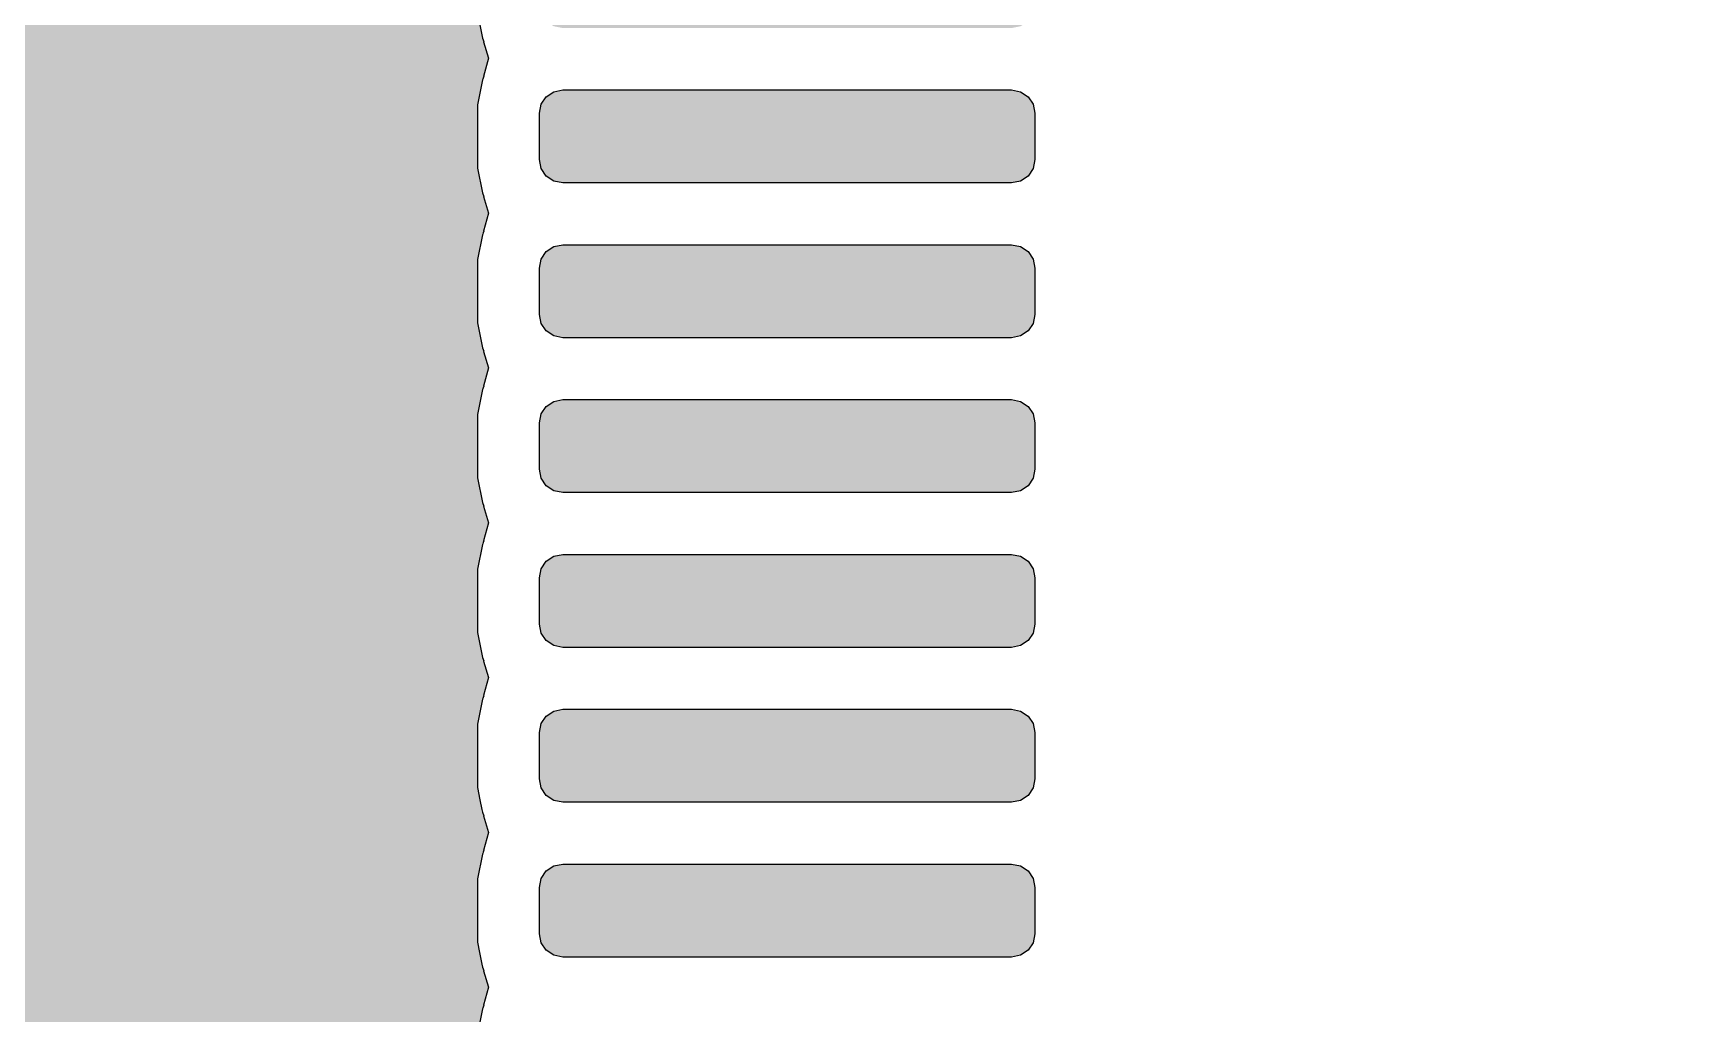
# Model space of a CAD drawing. Header units: millimetres. Extents: x -3894 to -3474, y -291 to 6.
# Drawn here: x -3803.8 to -3798.46, y -87.56 to -84.39 of the extents above; entities that cross this region are included whole.
import ezdxf

# ---------------------------------------------------------------- set-up
doc = ezdxf.new("R2010")
doc.units = ezdxf.units.MM
doc.layers.add('BLACK', color=7, linetype='Continuous')

msp = doc.modelspace()

# ---------------------------------------------------------------- hatches: boundary and pattern name
h = msp.add_hatch(color=256)
h.dxf.hatch_style = 1
h.paths.add_polyline_path([(-3802.3543, -87.3993), (-3802.3523, -87.4041), (-3802.3617, -87.3569), (-3802.3683, -87.3238), (-3802.3683, -87.1195), (-3802.3523, -87.0391), (-3802.3499, -87.0332), (-3802.3324, -86.9694), (-3802.3543, -86.8993), (-3802.3523, -86.9041), (-3802.3603, -86.8639), (-3802.3683, -86.8238), (-3802.3683, -86.6195), (-3802.3523, -86.5391), (-3802.3499, -86.5332), (-3802.3324, -86.4694), (-3802.3543, -86.3993), (-3802.3523, -86.4041), (-3802.3683, -86.3238), (-3802.3683, -86.1195), (-3802.3523, -86.0391), (-3802.3499, -86.0332), (-3802.3324, -85.9694), (-3802.3543, -85.8993), (-3802.3523, -85.9041), (-3802.3683, -85.8238), (-3802.3683, -85.6195), (-3802.3523, -85.5391), (-3802.3499, -85.5332), (-3802.3324, -85.4694), (-3802.3543, -85.3993), (-3802.3523, -85.4041), (-3802.3683, -85.3238), (-3802.3683, -85.1195), (-3802.3523, -85.0391), (-3802.3499, -85.0332), (-3802.3324, -84.9694), (-3802.3543, -84.8993), (-3802.3523, -84.9041), (-3802.3683, -84.8238), (-3802.3683, -84.6195), (-3802.3523, -84.5391), (-3802.3499, -84.5332), (-3802.3324, -84.4694), (-3802.3543, -84.3993), (-3802.3523, -84.4041), (-3802.3683, -84.3238), (-3802.3683, -84.1195), (-3802.3523, -84.0391), (-3802.3499, -84.0332), (-3802.3324, -83.9694), (-3802.3543, -83.8993), (-3802.3523, -83.9041), (-3802.3683, -83.8238), (-3802.3683, -83.6195), (-3802.3523, -83.5391), (-3802.3499, -83.5332), (-3802.3324, -83.4694), (-3802.3543, -83.3993), (-3802.3523, -83.4041), (-3802.3636, -83.3473), (-3802.3683, -83.3238), (-3802.3683, -83.1195), (-3802.3523, -83.0391), (-3802.3499, -83.0332), (-3802.3324, -82.9694), (-3802.3543, -82.8993), (-3802.3523, -82.9041), (-3802.3683, -82.8238), (-3802.3683, -82.6195), (-3802.3523, -82.5391), (-3802.3499, -82.5332), (-3802.3324, -82.4694), (-3802.3543, -82.3993), (-3802.3523, -82.4041), (-3802.3683, -82.3238), (-3802.3683, -82.1195), (-3802.3523, -82.0391), (-3802.3499, -82.0332), (-3802.3324, -81.9694), (-3802.3543, -81.8993), (-3802.3523, -81.9041), (-3802.3683, -81.8238), (-3802.3683, -81.6195), (-3802.3523, -81.5391), (-3802.3494, -81.5322), (-3802.3321, -81.469), (-3802.3542, -81.3982), (-3802.3519, -81.4039), (-3802.3583, -81.3716), (-3802.1311, -81.3716), (-3802.1209, -81.3711), (-3802.0953, -81.3711), (-3800.6428, -81.3716), (-3800.6141, -81.3659), (-3800.5898, -81.3497), (-3800.5735, -81.3253), (-3800.5678, -81.2966), (-3800.5678, -81.1466), (-3800.5735, -81.1179), (-3800.5898, -81.0936), (-3800.6141, -81.0773), (-3800.6428, -81.0716), (-3802.0928, -81.0716), (-3802.0953, -81.0721), (-3802.1199, -81.0721), (-3802.1204, -81.0721), (-3802.1209, -81.0721), (-3802.3583, -81.0716), (-3802.3519, -81.0393), (-3802.3497, -81.0342), (-3802.3497, -81.0342), (-3802.3321, -80.9699), (-3802.3537, -80.9009), (-3802.3523, -80.9041), (-3802.3683, -80.8238), (-3802.3683, -80.6195), (-3802.3523, -80.5391), (-3802.2914, -80.448), (-3802.2003, -80.3871), (-3802.1199, -80.3711), (-3801.9431, -80.3711), (-3801.8915, -80.3599), (-3801.8387, -80.3142), (-3801.8191, -80.2471), (-3801.8191, -79.5494), (-3801.8303, -79.4979), (-3801.876, -79.4451), (-3801.9431, -79.4254), (-3802.5683, -79.4254), (-3802.6198, -79.4366), (-3802.6726, -79.4823), (-3802.6923, -79.5494), (-3802.6923, -79.7988), (-3802.7083, -79.8791), (-3802.7692, -79.9703), (-3802.8603, -80.0311), (-3802.9407, -80.0471), (-3803.1449, -80.0471), (-3803.1719, -80.0418), (-3803.2253, -80.0311), (-3803.231, -80.0288), (-3803.2312, -80.0287), (-3803.295, -80.0112), (-3803.3652, -80.0332), (-3803.3603, -80.0311), (-3803.4407, -80.0471), (-3803.6449, -80.0471), (-3803.6719, -80.0418), (-3803.7253, -80.0311), (-3803.731, -80.0288), (-3803.7312, -80.0287), (-3803.795, -80.0112), (-3803.8652, -80.0332), (-3803.8603, -80.0311), (-3803.9407, -80.0471), (-3804.1449, -80.0471), (-3804.1719, -80.0418), (-3804.2253, -80.0311), (-3804.231, -80.0288), (-3804.2312, -80.0287), (-3804.295, -80.0112), (-3804.3652, -80.0332), (-3804.3603, -80.0311), (-3804.4407, -80.0471), (-3804.6449, -80.0471), (-3804.6719, -80.0418), (-3804.7253, -80.0311), (-3804.731, -80.0288), (-3804.7312, -80.0287), (-3804.795, -80.0112), (-3804.8652, -80.0332), (-3804.8603, -80.0311), (-3804.9407, -80.0471), (-3805.1449, -80.0471), (-3805.1719, -80.0418), (-3805.2253, -80.0311), (-3807.3603, -93.4121), (-3807.3542, -93.4146), (-3807.2906, -93.4321), (-3807.2205, -93.4101), (-3807.2253, -93.4121), (-3807.1954, -93.4062), (-3807.1449, -93.3961), (-3806.9407, -93.3961), (-3806.8603, -93.4121), (-3806.8542, -93.4146), (-3806.7906, -93.4321), (-3806.7205, -93.4101), (-3806.7253, -93.4121), (-3806.6954, -93.4062), (-3806.6449, -93.3961), (-3806.4407, -93.3961), (-3806.3603, -93.4121), (-3806.3542, -93.4146), (-3806.2906, -93.4321), (-3806.2205, -93.4101), (-3806.2253, -93.4121), (-3806.1954, -93.4062), (-3806.1449, -93.3961), (-3805.9407, -93.3961), (-3805.8603, -93.4121), (-3805.8542, -93.4146), (-3805.7906, -93.4321), (-3805.7205, -93.4101), (-3805.7253, -93.4121), (-3805.6954, -93.4062), (-3805.6449, -93.3961), (-3805.4407, -93.3961), (-3805.3603, -93.4121), (-3805.3542, -93.4146), (-3805.2906, -93.4321), (-3805.2205, -93.4101), (-3805.2253, -93.4121), (-3805.1954, -93.4062), (-3805.1449, -93.3961), (-3804.9407, -93.3961), (-3804.8603, -93.4121), (-3804.8542, -93.4146), (-3804.7906, -93.4321), (-3804.7205, -93.4101), (-3804.7253, -93.4121), (-3804.6954, -93.4062), (-3804.6449, -93.3961), (-3804.4407, -93.3961), (-3804.3603, -93.4121), (-3804.3542, -93.4146), (-3804.2906, -93.4321), (-3804.2205, -93.4101), (-3804.2253, -93.4121), (-3804.1954, -93.4062), (-3804.1449, -93.3961), (-3803.9407, -93.3961), (-3803.8603, -93.4121), (-3803.8536, -93.415), (-3803.7902, -93.4324), (-3803.7194, -93.4102), (-3803.7251, -93.4126), (-3803.6928, -93.4062), (-3803.6928, -93.6333), (-3803.6923, -93.6435), (-3803.6923, -93.6691), (-3803.6928, -95.1216), (-3803.6871, -95.1503), (-3803.6708, -95.1747), (-3803.6465, -95.1909), (-3803.6178, -95.1966), (-3803.4678, -95.1966), (-3803.4391, -95.1909), (-3803.4148, -95.1747), (-3803.3985, -95.1503), (-3803.3928, -95.1216), (-3803.3928, -93.6716), (-3803.3933, -93.6691), (-3803.3933, -93.6435), (-3803.3928, -93.4062), (-3803.3605, -93.4126), (-3803.3553, -93.4147), (-3803.2911, -93.4324), (-3803.222, -93.4108), (-3803.2253, -93.4121), (-3803.1449, -93.3961), (-3802.9407, -93.3961), (-3802.8603, -93.4121), (-3802.83, -93.4324), (-3802.7692, -93.473), (-3802.7285, -93.5339), (-3802.7083, -93.5641), (-3802.6923, -93.6445), (-3802.6923, -93.6445), (-3802.6923, -93.7271), (-3802.6885, -93.7578), (-3802.6528, -93.8179), (-3802.5903, -93.8492), (-3802.5209, -93.8417), (-3802.4838, -93.8263), (-3802.3271, -93.8057), (-3802.1703, -93.8263), (-3802.0245, -93.8867), (-3801.9623, -93.9034), (-3801.9431, -93.9034), (-3801.8915, -93.8922), (-3801.8387, -93.8464), (-3801.8191, -93.7794), (-3801.8191, -93.1961), (-3801.8303, -93.1446), (-3801.876, -93.0918), (-3801.9431, -93.0721), (-3802.1199, -93.0721), (-3802.1733, -93.0615), (-3802.2003, -93.0561), (-3802.2549, -93.0196), (-3802.2914, -92.9953), (-3802.3523, -92.9041), (-3802.3683, -92.8238), (-3802.3683, -92.6195), (-3802.3523, -92.5391), (-3802.3499, -92.5332), (-3802.3324, -92.4694), (-3802.3543, -92.3993), (-3802.3523, -92.4041), (-3802.3683, -92.3238), (-3802.3683, -92.1195), (-3802.3523, -92.0391), (-3802.3499, -92.0332), (-3802.3324, -91.9694), (-3802.3543, -91.8993), (-3802.3523, -91.9041), (-3802.3617, -91.8569), (-3802.3683, -91.8238), (-3802.3683, -91.6195), (-3802.3523, -91.5391), (-3802.3499, -91.5332), (-3802.3324, -91.4694), (-3802.3543, -91.3993), (-3802.3523, -91.4041), (-3802.3617, -91.3569), (-3802.3683, -91.3238), (-3802.3683, -91.1195), (-3802.3523, -91.0391), (-3802.3499, -91.0332), (-3802.3324, -90.9694), (-3802.3543, -90.8993), (-3802.3523, -90.9041), (-3802.3617, -90.8569), (-3802.3683, -90.8238), (-3802.3683, -90.6195), (-3802.3523, -90.5391), (-3802.3499, -90.5332), (-3802.3324, -90.4694), (-3802.3543, -90.3993), (-3802.3523, -90.4041), (-3802.3603, -90.3639), (-3802.3683, -90.3238), (-3802.3683, -90.1195), (-3802.3523, -90.0391), (-3802.3499, -90.0332), (-3802.3324, -89.9694), (-3802.3543, -89.8993), (-3802.3523, -89.9041), (-3802.3683, -89.8238), (-3802.3683, -89.6195), (-3802.3523, -89.5391), (-3802.3499, -89.5332), (-3802.3324, -89.4694), (-3802.3543, -89.3993), (-3802.3523, -89.4041), (-3802.3683, -89.3238), (-3802.3683, -89.1195), (-3802.3523, -89.0391), (-3802.3499, -89.0332), (-3802.3324, -88.9694), (-3802.3543, -88.8993), (-3802.3523, -88.9041), (-3802.3683, -88.8238), (-3802.3683, -88.6195), (-3802.3523, -88.5391), (-3802.3499, -88.5332), (-3802.3324, -88.4694), (-3802.3543, -88.3993), (-3802.3523, -88.4041), (-3802.3683, -88.3238), (-3802.3683, -88.1195), (-3802.3523, -88.0391), (-3802.3499, -88.0332), (-3802.3324, -87.9694), (-3802.3543, -87.8993), (-3802.3523, -87.9041), (-3802.3617, -87.8569), (-3802.3683, -87.8238), (-3802.3683, -87.6195), (-3802.3523, -87.5391), (-3802.3499, -87.5332), (-3802.3324, -87.4694)])
h.paths.add_polyline_path([(-3813.6719, -80.0418), (-3813.7253, -80.0311), (-3813.731, -80.0288), (-3813.7312, -80.0287), (-3813.795, -80.0112), (-3813.8652, -80.0332), (-3813.8603, -80.0311), (-3813.9407, -80.0471), (-3814.1449, -80.0471), (-3814.1719, -80.0418), (-3814.2253, -80.0311), (-3814.231, -80.0288), (-3814.2312, -80.0287), (-3814.295, -80.0112), (-3814.3652, -80.0332), (-3814.3603, -80.0311), (-3814.4407, -80.0471), (-3814.6449, -80.0471), (-3814.6719, -80.0418), (-3814.7253, -80.0311), (-3814.731, -80.0288), (-3814.7312, -80.0287), (-3814.795, -80.0112), (-3814.8652, -80.0332), (-3814.8603, -80.0311), (-3814.9407, -80.0471), (-3815.1449, -80.0471), (-3815.1983, -80.0365), (-3815.2253, -80.0311), (-3815.2799, -79.9946), (-3815.3164, -79.9703), (-3815.3773, -79.8791), (-3815.3933, -79.7988), (-3815.3933, -79.5494), (-3815.4045, -79.4979), (-3815.4503, -79.4451), (-3815.5173, -79.4254), (-3816.0691, -79.4254), (-3816.078, -79.4257), (-3816.1434, -79.4501), (-3816.1853, -79.506), (-3816.1903, -79.5757), (-3816.154, -79.6423), (-3816.0655, -79.7575), (-3816.005, -79.9036), (-3816.005, -79.9036), (-3815.9861, -80.0471), (-3815.9844, -80.0604), (-3816.0057, -80.2223), (-3816.0092, -80.2886), (-3815.9747, -80.3493), (-3815.9128, -80.3817), (-3815.8853, -80.3871), (-3815.8488, -80.4115), (-3815.7942, -80.448), (-3815.7854, -80.4612), (-3815.7333, -80.5391), (-3815.7173, -80.6195), (-3815.7173, -80.8238), (-3815.7237, -80.856), (-3815.7333, -80.9041), (-3815.7362, -80.9109), (-3815.7363, -80.9113), (-3815.7535, -80.9743), (-3815.7314, -81.0451), (-3815.7338, -81.0393), (-3815.7273, -81.0716), (-3815.9545, -81.0716), (-3815.9647, -81.0721), (-3815.9657, -81.0721), (-3815.9903, -81.0721), (-3817.4428, -81.0716), (-3817.4715, -81.0773), (-3817.4958, -81.0936), (-3817.5121, -81.1179), (-3817.5178, -81.1466), (-3817.5178, -81.2966), (-3817.5121, -81.3253), (-3817.4958, -81.3497), (-3817.4715, -81.3659), (-3817.4428, -81.3716), (-3815.9928, -81.3716), (-3815.9903, -81.3711), (-3815.9647, -81.3711), (-3815.7273, -81.3716), (-3815.7338, -81.4039), (-3815.7359, -81.4092), (-3815.7535, -81.4734), (-3815.7319, -81.5424), (-3815.7333, -81.5391), (-3815.7173, -81.6195), (-3815.7173, -81.8238), (-3815.7237, -81.856), (-3815.7333, -81.9041), (-3815.7357, -81.91), (-3815.7357, -81.91), (-3815.7532, -81.9738), (-3815.7313, -82.044), (-3815.7333, -82.0391), (-3815.7173, -82.1195), (-3815.7173, -82.3238), (-3815.7237, -82.356), (-3815.7333, -82.4041), (-3815.7357, -82.41), (-3815.7357, -82.41), (-3815.7532, -82.4738), (-3815.7313, -82.544), (-3815.7333, -82.5391), (-3815.7173, -82.6195), (-3815.7173, -82.8238), (-3815.7237, -82.856), (-3815.7333, -82.9041), (-3815.7357, -82.91), (-3815.7357, -82.91), (-3815.7532, -82.9738), (-3815.7313, -83.044), (-3815.7333, -83.0391), (-3815.7173, -83.1195), (-3815.7173, -83.3238), (-3815.7237, -83.356), (-3815.7333, -83.4041), (-3815.7357, -83.41), (-3815.7357, -83.41), (-3815.7532, -83.4738), (-3815.7313, -83.544), (-3815.7333, -83.5391), (-3815.7173, -83.6195), (-3815.7173, -83.8238), (-3815.7237, -83.856), (-3815.7333, -83.9041), (-3815.7357, -83.91), (-3815.7357, -83.91), (-3815.7532, -83.9738), (-3815.7313, -84.044), (-3815.7333, -84.0391), (-3815.7173, -84.1195), (-3815.7173, -84.3238), (-3815.7237, -84.356), (-3815.7333, -84.4041), (-3815.7357, -84.41), (-3815.7357, -84.41), (-3815.7532, -84.4738), (-3815.7313, -84.544), (-3815.7333, -84.5391), (-3815.7173, -84.6195), (-3815.7173, -84.8238), (-3815.7237, -84.856), (-3815.7333, -84.9041), (-3815.7357, -84.91), (-3815.7357, -84.91), (-3815.7532, -84.9738), (-3815.7313, -85.044), (-3815.7333, -85.0391), (-3815.7173, -85.1195), (-3815.7173, -85.3238), (-3815.7173, -85.3238), (-3815.7333, -85.4041), (-3815.7357, -85.41), (-3815.7357, -85.41), (-3815.7532, -85.4738), (-3815.7313, -85.544), (-3815.7333, -85.5391), (-3815.7173, -85.6195), (-3815.7173, -85.8238), (-3815.7173, -85.8238), (-3815.7333, -85.9041), (-3815.7357, -85.91), (-3815.7357, -85.91), (-3815.7532, -85.9738), (-3815.7313, -86.044), (-3815.7333, -86.0391), (-3815.7173, -86.1195), (-3815.7173, -86.3238), (-3815.7173, -86.3238), (-3815.7333, -86.4041), (-3815.7357, -86.41), (-3815.7357, -86.41), (-3815.7532, -86.4738), (-3815.7313, -86.544), (-3815.7333, -86.5391), (-3815.7173, -86.6195), (-3815.7173, -86.8238), (-3815.7173, -86.8238), (-3815.7333, -86.9041), (-3815.7357, -86.91), (-3815.7357, -86.91), (-3815.7532, -86.9738), (-3815.7313, -87.044), (-3815.7333, -87.0391), (-3815.7173, -87.1195), (-3815.7173, -87.3238), (-3815.7173, -87.3238), (-3815.7333, -87.4041), (-3815.7357, -87.41), (-3815.7357, -87.41), (-3815.7532, -87.4738), (-3815.7313, -87.544), (-3815.7333, -87.5391), (-3815.7173, -87.6195), (-3815.7173, -87.8238), (-3815.7173, -87.8238), (-3815.7333, -87.9041), (-3815.7357, -87.91), (-3815.7357, -87.91), (-3815.7532, -87.9738), (-3815.7313, -88.044), (-3815.7333, -88.0391), (-3815.7173, -88.1195), (-3815.7173, -88.3238), (-3815.7173, -88.3238), (-3815.7333, -88.4041), (-3815.7357, -88.41), (-3815.7357, -88.41), (-3815.7532, -88.4738), (-3815.7313, -88.544), (-3815.7333, -88.5391), (-3815.7173, -88.6195), (-3815.7173, -88.8238), (-3815.7173, -88.8238), (-3815.7333, -88.9041), (-3815.7357, -88.91), (-3815.7357, -88.91), (-3815.7532, -88.9738), (-3815.7313, -89.044), (-3815.7333, -89.0391), (-3815.7173, -89.1195), (-3815.7173, -89.3238), (-3815.7173, -89.3238), (-3815.7333, -89.4041), (-3815.7357, -89.41), (-3815.7357, -89.41), (-3815.7532, -89.4738), (-3815.7313, -89.544), (-3815.7333, -89.5391), (-3815.7173, -89.6195), (-3815.7173, -89.8238), (-3815.7173, -89.8238), (-3815.7333, -89.9041), (-3815.7357, -89.91), (-3815.7357, -89.91), (-3815.7532, -89.9738), (-3815.7313, -90.044), (-3815.7333, -90.0391), (-3815.7173, -90.1195), (-3815.7173, -90.3238), (-3815.7173, -90.3238), (-3815.7333, -90.4041), (-3815.7357, -90.41), (-3815.7357, -90.41), (-3815.7532, -90.4738), (-3815.7313, -90.544), (-3815.7333, -90.5391), (-3815.7173, -90.6195), (-3815.7173, -90.8238), (-3815.7173, -90.8238), (-3815.7333, -90.9041), (-3815.7357, -90.91), (-3815.7357, -90.91), (-3815.7532, -90.9738), (-3815.7313, -91.044), (-3815.7333, -91.0391), (-3815.7173, -91.1195), (-3815.7173, -91.3238), (-3815.7173, -91.3238), (-3815.7333, -91.4041), (-3815.7357, -91.41), (-3815.7357, -91.41), (-3815.7532, -91.4738), (-3815.7313, -91.544), (-3815.7333, -91.5391), (-3815.7173, -91.6195), (-3815.7173, -91.8238), (-3815.7173, -91.8238), (-3815.7333, -91.9041), (-3815.7357, -91.91), (-3815.7357, -91.91), (-3815.7532, -91.9738), (-3815.7313, -92.044), (-3815.7333, -92.0391), (-3815.7173, -92.1195), (-3815.7173, -92.3238), (-3815.7173, -92.3238), (-3815.7333, -92.4041), (-3815.7357, -92.41), (-3815.7357, -92.41), (-3815.7532, -92.4738), (-3815.7313, -92.544), (-3815.7333, -92.5391), (-3815.7173, -92.6195), (-3815.7173, -92.8238), (-3815.7333, -92.9041), (-3815.7942, -92.9953), (-3815.8853, -93.0561), (-3815.9657, -93.0721), (-3815.9657, -93.0721), (-3816.1731, -93.0721), (-3816.2246, -93.0833), (-3816.2774, -93.1291), (-3816.2971, -93.1961), (-3816.2971, -93.2847), (-3816.2804, -93.3468), (-3816.22, -93.4926), (-3816.1994, -93.6494), (-3816.2144, -93.7632), (-3816.2042, -93.8309), (-3816.1585, -93.8837), (-3816.0914, -93.9034), (-3815.5173, -93.9034), (-3815.4658, -93.8922), (-3815.413, -93.8464), (-3815.3933, -93.7794), (-3815.3933, -93.6445), (-3815.3773, -93.5641), (-3815.3164, -93.473), (-3815.2253, -93.4121), (-3815.1449, -93.3961), (-3814.9407, -93.3961), (-3814.8603, -93.4121), (-3814.8542, -93.4146), (-3814.7906, -93.4321), (-3814.7205, -93.4101), (-3814.7253, -93.4121), (-3814.6954, -93.4062), (-3814.6449, -93.3961), (-3814.4407, -93.3961), (-3814.3603, -93.4121), (-3814.3542, -93.4146), (-3814.2906, -93.4321), (-3814.2205, -93.4101), (-3814.2253, -93.4121), (-3814.1954, -93.4062), (-3814.1449, -93.3961), (-3813.9407, -93.3961), (-3813.8603, -93.4121), (-3813.8542, -93.4146), (-3813.7906, -93.4321), (-3813.7205, -93.4101), (-3813.7253, -93.4121), (-3813.6954, -93.4062), (-3813.6449, -93.3961), (-3813.4407, -93.3961), (-3813.3603, -93.4121), (-3813.3542, -93.4146), (-3813.2906, -93.4321), (-3813.2205, -93.4101), (-3813.2253, -93.4121), (-3813.1954, -93.4062), (-3813.1449, -93.3961)])
h = msp.add_hatch(color=256)
h.dxf.hatch_style = 1
h.paths.add_polyline_path([(-3799.6411, -80.6954), (-3799.6606, -80.5718), (-3799.7174, -80.4603), (-3799.8059, -80.3718), (-3799.9174, -80.315), (-3800.0411, -80.2954), (-3800.1647, -80.315), (-3800.2762, -80.3718), (-3800.3647, -80.4603), (-3800.4215, -80.5718), (-3800.4254, -80.5966), (-3800.5878, -80.5966), (-3800.5898, -80.5936), (-3800.6141, -80.5773), (-3800.6428, -80.5716), (-3802.0928, -80.5716), (-3802.1215, -80.5773), (-3802.1458, -80.5936), (-3802.1621, -80.6179), (-3802.1678, -80.6466), (-3802.1678, -80.7966), (-3802.1621, -80.8253), (-3802.1458, -80.8497), (-3802.1215, -80.8659), (-3802.0928, -80.8716), (-3800.6428, -80.8716), (-3800.6141, -80.8659), (-3800.5898, -80.8497), (-3800.5878, -80.8466), (-3800.4074, -80.8466), (-3800.3647, -80.9305), (-3800.2762, -81.019), (-3800.1647, -81.0758), (-3800.0411, -81.0954), (-3799.9174, -81.0758), (-3799.8059, -81.019), (-3799.7174, -80.9305), (-3799.6606, -80.819)])
h.paths.add_polyline_path([(-3799.8411, -80.6954, -1), (-3800.2411, -80.6954, -1)], flags=16)
h.paths.add_polyline_path([(-3800.5678, -81.6466), (-3800.5735, -81.6179), (-3800.5898, -81.5936), (-3800.6141, -81.5773), (-3800.6428, -81.5716), (-3802.0928, -81.5716), (-3802.1215, -81.5773), (-3802.1458, -81.5936), (-3802.1621, -81.6179), (-3802.1678, -81.6466), (-3802.1678, -81.7966), (-3802.1621, -81.8253), (-3802.1458, -81.8497), (-3802.1215, -81.8659), (-3802.0928, -81.8716), (-3800.6428, -81.8716), (-3800.6141, -81.8659), (-3800.5898, -81.8497), (-3800.5735, -81.8253), (-3800.5678, -81.7966)])
h.paths.add_polyline_path([(-3800.5678, -82.1466), (-3800.5735, -82.1179), (-3800.5898, -82.0936), (-3800.6141, -82.0773), (-3800.6428, -82.0716), (-3802.0928, -82.0716), (-3802.1215, -82.0773), (-3802.1458, -82.0936), (-3802.1621, -82.1179), (-3802.1678, -82.1466), (-3802.1678, -82.2966), (-3802.1621, -82.3253), (-3802.1458, -82.3497), (-3802.1215, -82.3659), (-3802.0928, -82.3716), (-3800.6428, -82.3716), (-3800.6141, -82.3659), (-3800.5898, -82.3497), (-3800.5735, -82.3253), (-3800.5678, -82.2966)])
h.paths.add_polyline_path([(-3800.5678, -82.6466), (-3800.5735, -82.6179), (-3800.5898, -82.5936), (-3800.6141, -82.5773), (-3800.6428, -82.5716), (-3802.0928, -82.5716), (-3802.1215, -82.5773), (-3802.1458, -82.5936), (-3802.1621, -82.6179), (-3802.1678, -82.6466), (-3802.1678, -82.7966), (-3802.1621, -82.8253), (-3802.1458, -82.8497), (-3802.1215, -82.8659), (-3802.0928, -82.8716), (-3800.6428, -82.8716), (-3800.6141, -82.8659), (-3800.5898, -82.8497), (-3800.5735, -82.8253), (-3800.5678, -82.7966)])
h.paths.add_polyline_path([(-3800.5678, -83.1466), (-3800.5735, -83.1179), (-3800.5898, -83.0936), (-3800.6141, -83.0773), (-3800.6428, -83.0716), (-3802.0928, -83.0716), (-3802.1215, -83.0773), (-3802.1458, -83.0936), (-3802.1621, -83.1179), (-3802.1678, -83.1466), (-3802.1678, -83.2966), (-3802.1621, -83.3253), (-3802.1458, -83.3497), (-3802.1215, -83.3659), (-3802.0928, -83.3716), (-3800.6428, -83.3716), (-3800.6141, -83.3659), (-3800.5898, -83.3497), (-3800.5735, -83.3253), (-3800.5678, -83.2966)])
h.paths.add_polyline_path([(-3798.5458, -83.4361), (-3798.5639, -83.3452), (-3798.6154, -83.2682), (-3798.6924, -83.2167), (-3798.7833, -83.1986), (-3799.2833, -83.1986), (-3799.3742, -83.2167), (-3799.4512, -83.2682), (-3799.5027, -83.3452), (-3799.5208, -83.4361), (-3799.5208, -83.5966), (-3800.5878, -83.5966), (-3800.5898, -83.5936), (-3800.6141, -83.5773), (-3800.6428, -83.5716), (-3802.0928, -83.5716), (-3802.1215, -83.5773), (-3802.1458, -83.5936), (-3802.1621, -83.6179), (-3802.1678, -83.6466), (-3802.1678, -83.7966), (-3802.1621, -83.8253), (-3802.1458, -83.8497), (-3802.1215, -83.8659), (-3802.0928, -83.8716), (-3800.6428, -83.8716), (-3800.6141, -83.8659), (-3800.5898, -83.8497), (-3800.5878, -83.8466), (-3799.5208, -83.8466), (-3799.5208, -83.9111), (-3799.5027, -84.002), (-3799.4512, -84.0791), (-3799.3742, -84.1306), (-3799.2833, -84.1486), (-3798.7833, -84.1486), (-3798.6924, -84.1306), (-3798.6154, -84.0791), (-3798.5639, -84.002), (-3798.5458, -83.9111)])
h.paths.add_polyline_path([(-3800.5678, -84.2966), (-3800.5678, -84.1466), (-3800.5735, -84.1179), (-3800.5898, -84.0936), (-3800.6141, -84.0773), (-3800.6428, -84.0716), (-3802.0928, -84.0716), (-3802.1215, -84.0773), (-3802.1458, -84.0936), (-3802.1621, -84.1179), (-3802.1678, -84.1466), (-3802.1678, -84.2966), (-3802.1621, -84.3253), (-3802.1458, -84.3497), (-3802.1215, -84.3659), (-3802.0928, -84.3716), (-3800.6428, -84.3716), (-3800.6141, -84.3659), (-3800.5898, -84.3497), (-3800.5735, -84.3253)])
h.paths.add_polyline_path([(-3800.5678, -84.6466), (-3800.5735, -84.6179), (-3800.5898, -84.5936), (-3800.6141, -84.5773), (-3800.6428, -84.5716), (-3802.0928, -84.5716), (-3802.1215, -84.5773), (-3802.1458, -84.5936), (-3802.1621, -84.6179), (-3802.1678, -84.6466), (-3802.1678, -84.7966), (-3802.1621, -84.8253), (-3802.1458, -84.8497), (-3802.1215, -84.8659), (-3802.0928, -84.8716), (-3800.6428, -84.8716), (-3800.6141, -84.8659), (-3800.5898, -84.8497), (-3800.5735, -84.8253), (-3800.5678, -84.7966)])
h.paths.add_polyline_path([(-3800.5678, -85.1466), (-3800.5735, -85.1179), (-3800.5898, -85.0936), (-3800.6141, -85.0773), (-3800.6428, -85.0716), (-3802.0928, -85.0716), (-3802.1215, -85.0773), (-3802.1458, -85.0936), (-3802.1621, -85.1179), (-3802.1678, -85.1466), (-3802.1678, -85.2966), (-3802.1621, -85.3253), (-3802.1458, -85.3497), (-3802.1215, -85.3659), (-3802.0928, -85.3716), (-3800.6428, -85.3716), (-3800.6141, -85.3659), (-3800.5898, -85.3497), (-3800.5735, -85.3253), (-3800.5678, -85.2966)])
h.paths.add_polyline_path([(-3800.5678, -85.6466), (-3800.5735, -85.6179), (-3800.5898, -85.5936), (-3800.6141, -85.5773), (-3800.6428, -85.5716), (-3802.0928, -85.5716), (-3802.1215, -85.5773), (-3802.1458, -85.5936), (-3802.1621, -85.6179), (-3802.1678, -85.6466), (-3802.1678, -85.7966), (-3802.1621, -85.8253), (-3802.1458, -85.8497), (-3802.1215, -85.8659), (-3802.0928, -85.8716), (-3800.6428, -85.8716), (-3800.6141, -85.8659), (-3800.5898, -85.8497), (-3800.5735, -85.8253), (-3800.5678, -85.7966)])
h.paths.add_polyline_path([(-3800.5678, -86.1466), (-3800.5735, -86.1179), (-3800.5898, -86.0936), (-3800.6141, -86.0773), (-3800.6428, -86.0716), (-3802.0928, -86.0716), (-3802.1215, -86.0773), (-3802.1458, -86.0936), (-3802.1621, -86.1179), (-3802.1678, -86.1466), (-3802.1678, -86.2966), (-3802.1621, -86.3253), (-3802.1458, -86.3497), (-3802.1215, -86.3659), (-3802.0928, -86.3716), (-3800.6428, -86.3716), (-3800.6141, -86.3659), (-3800.5898, -86.3497), (-3800.5735, -86.3253), (-3800.5678, -86.2966)])
h.paths.add_polyline_path([(-3800.5678, -86.6466), (-3800.5735, -86.6179), (-3800.5898, -86.5936), (-3800.6141, -86.5773), (-3800.6428, -86.5716), (-3802.0928, -86.5716), (-3802.1215, -86.5773), (-3802.1458, -86.5936), (-3802.1621, -86.6179), (-3802.1678, -86.6466), (-3802.1678, -86.7966), (-3802.1621, -86.8253), (-3802.1458, -86.8497), (-3802.1215, -86.8659), (-3802.0928, -86.8716), (-3800.6428, -86.8716), (-3800.6141, -86.8659), (-3800.5898, -86.8497), (-3800.5735, -86.8253), (-3800.5678, -86.7966)])
h.paths.add_polyline_path([(-3800.5678, -87.1466), (-3800.5735, -87.1179), (-3800.5898, -87.0936), (-3800.6141, -87.0773), (-3800.6428, -87.0716), (-3802.0928, -87.0716), (-3802.1215, -87.0773), (-3802.1458, -87.0936), (-3802.1621, -87.1179), (-3802.1678, -87.1466), (-3802.1678, -87.2966), (-3802.1621, -87.3253), (-3802.1458, -87.3497), (-3802.1215, -87.3659), (-3802.0928, -87.3716), (-3800.6428, -87.3716), (-3800.6141, -87.3659), (-3800.5898, -87.3497), (-3800.5735, -87.3253), (-3800.5678, -87.2966)])

# ---------------------------------------------------------------- linework, layer by layer
at = {"layer": 'BLACK', "linetype": 'Continuous'}
for p, q in [((-3802.3683, -84.3238), (-3802.3523, -84.4041)), ((-3802.3683, -84.3238), (-3802.3523, -84.4041)), ((-3802.3523, -84.4041), (-3802.3477, -84.4154)), ((-3802.3523, -84.4041), (-3802.3477, -84.4154)), ((-3802.3477, -84.4154), (-3802.3491, -84.416)), ((-3802.3477, -84.4154), (-3802.3491, -84.416)), ((-3802.3491, -84.416), (-3802.3324, -84.4694)), ((-3802.3491, -84.416), (-3802.3324, -84.4694)), ((-3802.3324, -84.4694), (-3802.3483, -84.5276)), ((-3802.3324, -84.4694), (-3802.3483, -84.5276)), ((-3802.3523, -84.5391), (-3802.3683, -84.6195)), ((-3802.3523, -84.5391), (-3802.3683, -84.6195)), ((-3802.3509, -84.5368), (-3802.3523, -84.539)), ((-3802.3509, -84.5368), (-3802.3523, -84.539)), ((-3802.3523, -84.539), (-3802.3523, -84.5391)), ((-3802.3523, -84.539), (-3802.3523, -84.5391)), ((-3802.3499, -84.5332), (-3802.3509, -84.5368)), ((-3802.3499, -84.5332), (-3802.3509, -84.5368)), ((-3802.3477, -84.5278), (-3802.3499, -84.5332)), ((-3802.3477, -84.5278), (-3802.3499, -84.5332)), ((-3802.3483, -84.5276), (-3802.3477, -84.5278)), ((-3802.3483, -84.5276), (-3802.3477, -84.5278)), ((-3802.1621, -84.6179), (-3802.1458, -84.5936)), ((-3802.1621, -84.6179), (-3802.1458, -84.5936)), ((-3802.1458, -84.5936), (-3802.1215, -84.5773)), ((-3802.1458, -84.5936), (-3802.1215, -84.5773)), ((-3802.1215, -84.5773), (-3802.0928, -84.5716)), ((-3802.1215, -84.5773), (-3802.0928, -84.5716)), ((-3802.0928, -84.5716), (-3800.6428, -84.5716)), ((-3802.0928, -84.5716), (-3800.6428, -84.5716)), ((-3800.6428, -84.5716), (-3800.6141, -84.5773)), ((-3800.6428, -84.5716), (-3800.6141, -84.5773)), ((-3800.6141, -84.5773), (-3800.5898, -84.5936)), ((-3800.6141, -84.5773), (-3800.5898, -84.5936)), ((-3800.5898, -84.5936), (-3800.5735, -84.6179)), ((-3800.5898, -84.5936), (-3800.5735, -84.6179)), ((-3802.3683, -84.6195), (-3802.3683, -84.8238)), ((-3802.3683, -84.6195), (-3802.3683, -84.8238)), ((-3802.1678, -84.6466), (-3802.1621, -84.6179)), ((-3802.1678, -84.6466), (-3802.1621, -84.6179)), ((-3802.1678, -84.7966), (-3802.1678, -84.6466)), ((-3802.1678, -84.7966), (-3802.1678, -84.6466)), ((-3800.5735, -84.6179), (-3800.5678, -84.6466)), ((-3800.5735, -84.6179), (-3800.5678, -84.6466)), ((-3800.5678, -84.6466), (-3800.5678, -84.7966)), ((-3800.5678, -84.6466), (-3800.5678, -84.7966)), ((-3802.1621, -84.8253), (-3802.1678, -84.7966)), ((-3802.1621, -84.8253), (-3802.1678, -84.7966)), ((-3800.5678, -84.7966), (-3800.5735, -84.8253)), ((-3800.5678, -84.7966), (-3800.5735, -84.8253)), ((-3802.3683, -84.8238), (-3802.3523, -84.9041)), ((-3802.3683, -84.8238), (-3802.3523, -84.9041)), ((-3802.1458, -84.8497), (-3802.1621, -84.8253)), ((-3802.1458, -84.8497), (-3802.1621, -84.8253)), ((-3802.1215, -84.8659), (-3802.1458, -84.8497)), ((-3802.1215, -84.8659), (-3802.1458, -84.8497)), ((-3802.0928, -84.8716), (-3802.1215, -84.8659)), ((-3802.0928, -84.8716), (-3802.1215, -84.8659)), ((-3800.6428, -84.8716), (-3802.0928, -84.8716)), ((-3800.6428, -84.8716), (-3802.0928, -84.8716)), ((-3800.6141, -84.8659), (-3800.6428, -84.8716)), ((-3800.6141, -84.8659), (-3800.6428, -84.8716)), ((-3800.5898, -84.8497), (-3800.6141, -84.8659)), ((-3800.5898, -84.8497), (-3800.6141, -84.8659)), ((-3800.5735, -84.8253), (-3800.5898, -84.8497)), ((-3800.5735, -84.8253), (-3800.5898, -84.8497)), ((-3802.3523, -84.9041), (-3802.3477, -84.9154)), ((-3802.3523, -84.9041), (-3802.3477, -84.9154)), ((-3802.3477, -84.9154), (-3802.3491, -84.916)), ((-3802.3477, -84.9154), (-3802.3491, -84.916)), ((-3802.3491, -84.916), (-3802.3324, -84.9694)), ((-3802.3491, -84.916), (-3802.3324, -84.9694)), ((-3802.3324, -84.9694), (-3802.3483, -85.0276)), ((-3802.3324, -84.9694), (-3802.3483, -85.0276)), ((-3802.3499, -85.0332), (-3802.3509, -85.0368)), ((-3802.3499, -85.0332), (-3802.3509, -85.0368)), ((-3802.3477, -85.0278), (-3802.3499, -85.0332)), ((-3802.3477, -85.0278), (-3802.3499, -85.0332)), ((-3802.3483, -85.0276), (-3802.3477, -85.0278)), ((-3802.3483, -85.0276), (-3802.3477, -85.0278)), ((-3802.3523, -85.0391), (-3802.3683, -85.1195)), ((-3802.3523, -85.0391), (-3802.3683, -85.1195)), ((-3802.3509, -85.0368), (-3802.3523, -85.039)), ((-3802.3509, -85.0368), (-3802.3523, -85.039)), ((-3802.3523, -85.039), (-3802.3523, -85.0391)), ((-3802.3523, -85.039), (-3802.3523, -85.0391)), ((-3802.1458, -85.0936), (-3802.1215, -85.0773)), ((-3802.1458, -85.0936), (-3802.1215, -85.0773)), ((-3802.1215, -85.0773), (-3802.0928, -85.0716)), ((-3802.1215, -85.0773), (-3802.0928, -85.0716)), ((-3802.0928, -85.0716), (-3800.6428, -85.0716)), ((-3802.0928, -85.0716), (-3800.6428, -85.0716)), ((-3800.6428, -85.0716), (-3800.6141, -85.0773)), ((-3800.6428, -85.0716), (-3800.6141, -85.0773)), ((-3800.6141, -85.0773), (-3800.5898, -85.0936)), ((-3800.6141, -85.0773), (-3800.5898, -85.0936)), ((-3802.3683, -85.1195), (-3802.3683, -85.3238)), ((-3802.3683, -85.1195), (-3802.3683, -85.3238)), ((-3802.1678, -85.1466), (-3802.1621, -85.1179)), ((-3802.1678, -85.1466), (-3802.1621, -85.1179)), ((-3802.1621, -85.1179), (-3802.1458, -85.0936)), ((-3802.1621, -85.1179), (-3802.1458, -85.0936)), ((-3800.5898, -85.0936), (-3800.5735, -85.1179)), ((-3800.5898, -85.0936), (-3800.5735, -85.1179)), ((-3800.5735, -85.1179), (-3800.5678, -85.1466)), ((-3800.5735, -85.1179), (-3800.5678, -85.1466)), ((-3802.1678, -85.2966), (-3802.1678, -85.1466)), ((-3802.1678, -85.2966), (-3802.1678, -85.1466)), ((-3800.5678, -85.1466), (-3800.5678, -85.2966)), ((-3800.5678, -85.1466), (-3800.5678, -85.2966)), ((-3802.1621, -85.3253), (-3802.1678, -85.2966)), ((-3802.1621, -85.3253), (-3802.1678, -85.2966)), ((-3800.5678, -85.2966), (-3800.5735, -85.3253)), ((-3800.5678, -85.2966), (-3800.5735, -85.3253)), ((-3802.3683, -85.3238), (-3802.3523, -85.4041)), ((-3802.3683, -85.3238), (-3802.3523, -85.4041)), ((-3802.1458, -85.3497), (-3802.1621, -85.3253)), ((-3802.1458, -85.3497), (-3802.1621, -85.3253)), ((-3802.1215, -85.3659), (-3802.1458, -85.3497)), ((-3802.1215, -85.3659), (-3802.1458, -85.3497)), ((-3800.5898, -85.3497), (-3800.6141, -85.3659)), ((-3800.5898, -85.3497), (-3800.6141, -85.3659)), ((-3800.5735, -85.3253), (-3800.5898, -85.3497)), ((-3800.5735, -85.3253), (-3800.5898, -85.3497)), ((-3802.3523, -85.4041), (-3802.3477, -85.4154)), ((-3802.3523, -85.4041), (-3802.3477, -85.4154)), ((-3802.0928, -85.3716), (-3802.1215, -85.3659)), ((-3802.0928, -85.3716), (-3802.1215, -85.3659)), ((-3800.6428, -85.3716), (-3802.0928, -85.3716)), ((-3800.6428, -85.3716), (-3802.0928, -85.3716)), ((-3800.6141, -85.3659), (-3800.6428, -85.3716)), ((-3800.6141, -85.3659), (-3800.6428, -85.3716)), ((-3802.3477, -85.4154), (-3802.3491, -85.416)), ((-3802.3477, -85.4154), (-3802.3491, -85.416)), ((-3802.3491, -85.416), (-3802.3324, -85.4694)), ((-3802.3491, -85.416), (-3802.3324, -85.4694)), ((-3802.3324, -85.4694), (-3802.3483, -85.5276)), ((-3802.3324, -85.4694), (-3802.3483, -85.5276)), ((-3802.3523, -85.5391), (-3802.3683, -85.6195)), ((-3802.3523, -85.5391), (-3802.3683, -85.6195)), ((-3802.3509, -85.5368), (-3802.3523, -85.539)), ((-3802.3509, -85.5368), (-3802.3523, -85.539)), ((-3802.3523, -85.539), (-3802.3523, -85.5391)), ((-3802.3523, -85.539), (-3802.3523, -85.5391)), ((-3802.3499, -85.5332), (-3802.3509, -85.5368)), ((-3802.3499, -85.5332), (-3802.3509, -85.5368)), ((-3802.3477, -85.5278), (-3802.3499, -85.5332)), ((-3802.3477, -85.5278), (-3802.3499, -85.5332)), ((-3802.3483, -85.5276), (-3802.3477, -85.5278)), ((-3802.3483, -85.5276), (-3802.3477, -85.5278)), ((-3802.3683, -85.6195), (-3802.3683, -85.8238)), ((-3802.3683, -85.6195), (-3802.3683, -85.8238)), ((-3802.1678, -85.6466), (-3802.1621, -85.6179)), ((-3802.1678, -85.6466), (-3802.1621, -85.6179)), ((-3802.1621, -85.6179), (-3802.1458, -85.5936)), ((-3802.1621, -85.6179), (-3802.1458, -85.5936)), ((-3802.1458, -85.5936), (-3802.1215, -85.5773)), ((-3802.1458, -85.5936), (-3802.1215, -85.5773)), ((-3802.1215, -85.5773), (-3802.0928, -85.5716)), ((-3802.1215, -85.5773), (-3802.0928, -85.5716)), ((-3802.0928, -85.5716), (-3800.6428, -85.5716)), ((-3802.0928, -85.5716), (-3800.6428, -85.5716)), ((-3800.6428, -85.5716), (-3800.6141, -85.5773)), ((-3800.6428, -85.5716), (-3800.6141, -85.5773)), ((-3800.6141, -85.5773), (-3800.5898, -85.5936)), ((-3800.6141, -85.5773), (-3800.5898, -85.5936)), ((-3800.5898, -85.5936), (-3800.5735, -85.6179)), ((-3800.5898, -85.5936), (-3800.5735, -85.6179)), ((-3800.5735, -85.6179), (-3800.5678, -85.6466)), ((-3800.5735, -85.6179), (-3800.5678, -85.6466)), ((-3802.1678, -85.7966), (-3802.1678, -85.6466)), ((-3802.1678, -85.7966), (-3802.1678, -85.6466)), ((-3800.5678, -85.6466), (-3800.5678, -85.7966)), ((-3800.5678, -85.6466), (-3800.5678, -85.7966)), ((-3802.3683, -85.8238), (-3802.3523, -85.9041)), ((-3802.3683, -85.8238), (-3802.3523, -85.9041)), ((-3802.1621, -85.8253), (-3802.1678, -85.7966)), ((-3802.1621, -85.8253), (-3802.1678, -85.7966)), ((-3802.1458, -85.8497), (-3802.1621, -85.8253)), ((-3802.1458, -85.8497), (-3802.1621, -85.8253)), ((-3800.5735, -85.8253), (-3800.5898, -85.8497)), ((-3800.5735, -85.8253), (-3800.5898, -85.8497)), ((-3800.5678, -85.7966), (-3800.5735, -85.8253)), ((-3800.5678, -85.7966), (-3800.5735, -85.8253)), ((-3802.1215, -85.8659), (-3802.1458, -85.8497)), ((-3802.1215, -85.8659), (-3802.1458, -85.8497)), ((-3802.0928, -85.8716), (-3802.1215, -85.8659)), ((-3802.0928, -85.8716), (-3802.1215, -85.8659)), ((-3800.6428, -85.8716), (-3802.0928, -85.8716)), ((-3800.6428, -85.8716), (-3802.0928, -85.8716)), ((-3800.6141, -85.8659), (-3800.6428, -85.8716)), ((-3800.6141, -85.8659), (-3800.6428, -85.8716)), ((-3800.5898, -85.8497), (-3800.6141, -85.8659)), ((-3800.5898, -85.8497), (-3800.6141, -85.8659)), ((-3802.3523, -85.9041), (-3802.3477, -85.9154)), ((-3802.3523, -85.9041), (-3802.3477, -85.9154)), ((-3802.3477, -85.9154), (-3802.3491, -85.916)), ((-3802.3477, -85.9154), (-3802.3491, -85.916)), ((-3802.3491, -85.916), (-3802.3324, -85.9694)), ((-3802.3491, -85.916), (-3802.3324, -85.9694)), ((-3802.3324, -85.9694), (-3802.3483, -86.0276)), ((-3802.3324, -85.9694), (-3802.3483, -86.0276)), ((-3802.3523, -86.0391), (-3802.3683, -86.1195)), ((-3802.3523, -86.0391), (-3802.3683, -86.1195)), ((-3802.3509, -86.0368), (-3802.3523, -86.039)), ((-3802.3509, -86.0368), (-3802.3523, -86.039)), ((-3802.3523, -86.039), (-3802.3523, -86.0391)), ((-3802.3523, -86.039), (-3802.3523, -86.0391)), ((-3802.3499, -86.0332), (-3802.3509, -86.0368)), ((-3802.3499, -86.0332), (-3802.3509, -86.0368)), ((-3802.3477, -86.0278), (-3802.3499, -86.0332)), ((-3802.3477, -86.0278), (-3802.3499, -86.0332)), ((-3802.3483, -86.0276), (-3802.3477, -86.0278)), ((-3802.3483, -86.0276), (-3802.3477, -86.0278)), ((-3802.1621, -86.1179), (-3802.1458, -86.0936)), ((-3802.1621, -86.1179), (-3802.1458, -86.0936)), ((-3802.1458, -86.0936), (-3802.1215, -86.0773)), ((-3802.1458, -86.0936), (-3802.1215, -86.0773)), ((-3802.1215, -86.0773), (-3802.0928, -86.0716)), ((-3802.1215, -86.0773), (-3802.0928, -86.0716)), ((-3802.0928, -86.0716), (-3800.6428, -86.0716)), ((-3802.0928, -86.0716), (-3800.6428, -86.0716)), ((-3800.6428, -86.0716), (-3800.6141, -86.0773)), ((-3800.6428, -86.0716), (-3800.6141, -86.0773)), ((-3800.6141, -86.0773), (-3800.5898, -86.0936)), ((-3800.6141, -86.0773), (-3800.5898, -86.0936)), ((-3800.5898, -86.0936), (-3800.5735, -86.1179)), ((-3800.5898, -86.0936), (-3800.5735, -86.1179)), ((-3802.3683, -86.1195), (-3802.3683, -86.3238)), ((-3802.3683, -86.1195), (-3802.3683, -86.3238)), ((-3802.1678, -86.1466), (-3802.1621, -86.1179)), ((-3802.1678, -86.1466), (-3802.1621, -86.1179)), ((-3802.1678, -86.2966), (-3802.1678, -86.1466)), ((-3802.1678, -86.2966), (-3802.1678, -86.1466)), ((-3800.5735, -86.1179), (-3800.5678, -86.1466)), ((-3800.5735, -86.1179), (-3800.5678, -86.1466)), ((-3800.5678, -86.1466), (-3800.5678, -86.2966)), ((-3800.5678, -86.1466), (-3800.5678, -86.2966)), ((-3802.1621, -86.3253), (-3802.1678, -86.2966)), ((-3802.1621, -86.3253), (-3802.1678, -86.2966)), ((-3800.5678, -86.2966), (-3800.5735, -86.3253)), ((-3800.5678, -86.2966), (-3800.5735, -86.3253)), ((-3802.3683, -86.3238), (-3802.3523, -86.4041)), ((-3802.3683, -86.3238), (-3802.3523, -86.4041)), ((-3802.1458, -86.3497), (-3802.1621, -86.3253)), ((-3802.1458, -86.3497), (-3802.1621, -86.3253)), ((-3802.1215, -86.3659), (-3802.1458, -86.3497)), ((-3802.1215, -86.3659), (-3802.1458, -86.3497)), ((-3802.0928, -86.3716), (-3802.1215, -86.3659)), ((-3802.0928, -86.3716), (-3802.1215, -86.3659)), ((-3800.6141, -86.3659), (-3800.6428, -86.3716)), ((-3800.6141, -86.3659), (-3800.6428, -86.3716)), ((-3800.5898, -86.3497), (-3800.6141, -86.3659)), ((-3800.5898, -86.3497), (-3800.6141, -86.3659)), ((-3800.5735, -86.3253), (-3800.5898, -86.3497)), ((-3800.5735, -86.3253), (-3800.5898, -86.3497)), ((-3802.3523, -86.4041), (-3802.3477, -86.4154)), ((-3802.3523, -86.4041), (-3802.3477, -86.4154)), ((-3802.3477, -86.4154), (-3802.3491, -86.416)), ((-3802.3477, -86.4154), (-3802.3491, -86.416)), ((-3802.3491, -86.416), (-3802.3324, -86.4694)), ((-3802.3491, -86.416), (-3802.3324, -86.4694)), ((-3800.6428, -86.3716), (-3802.0928, -86.3716)), ((-3800.6428, -86.3716), (-3802.0928, -86.3716)), ((-3802.3324, -86.4694), (-3802.3483, -86.5276)), ((-3802.3324, -86.4694), (-3802.3483, -86.5276)), ((-3802.3477, -86.5278), (-3802.3499, -86.5332)), ((-3802.3477, -86.5278), (-3802.3499, -86.5332)), ((-3802.3483, -86.5276), (-3802.3477, -86.5278)), ((-3802.3483, -86.5276), (-3802.3477, -86.5278)), ((-3802.3523, -86.5391), (-3802.3683, -86.6195)), ((-3802.3523, -86.5391), (-3802.3683, -86.6195)), ((-3802.3509, -86.5368), (-3802.3523, -86.539)), ((-3802.3509, -86.5368), (-3802.3523, -86.539)), ((-3802.3523, -86.539), (-3802.3523, -86.5391)), ((-3802.3523, -86.539), (-3802.3523, -86.5391)), ((-3802.3499, -86.5332), (-3802.3509, -86.5368)), ((-3802.3499, -86.5332), (-3802.3509, -86.5368)), ((-3802.1458, -86.5936), (-3802.1215, -86.5773)), ((-3802.1458, -86.5936), (-3802.1215, -86.5773)), ((-3802.1215, -86.5773), (-3802.0928, -86.5716)), ((-3802.1215, -86.5773), (-3802.0928, -86.5716)), ((-3802.0928, -86.5716), (-3800.6428, -86.5716)), ((-3802.0928, -86.5716), (-3800.6428, -86.5716)), ((-3800.6428, -86.5716), (-3800.6141, -86.5773)), ((-3800.6428, -86.5716), (-3800.6141, -86.5773)), ((-3800.6141, -86.5773), (-3800.5898, -86.5936)), ((-3800.6141, -86.5773), (-3800.5898, -86.5936)), ((-3802.3683, -86.6195), (-3802.3683, -86.8238)), ((-3802.3683, -86.6195), (-3802.3683, -86.8238)), ((-3802.1678, -86.6466), (-3802.1621, -86.6179)), ((-3802.1678, -86.6466), (-3802.1621, -86.6179)), ((-3802.1621, -86.6179), (-3802.1458, -86.5936)), ((-3802.1621, -86.6179), (-3802.1458, -86.5936)), ((-3800.5898, -86.5936), (-3800.5735, -86.6179)), ((-3800.5898, -86.5936), (-3800.5735, -86.6179)), ((-3800.5735, -86.6179), (-3800.5678, -86.6466)), ((-3800.5735, -86.6179), (-3800.5678, -86.6466)), ((-3802.1678, -86.7966), (-3802.1678, -86.6466)), ((-3802.1678, -86.7966), (-3802.1678, -86.6466)), ((-3800.5678, -86.6466), (-3800.5678, -86.7966)), ((-3800.5678, -86.6466), (-3800.5678, -86.7966)), ((-3802.1621, -86.8253), (-3802.1678, -86.7966)), ((-3802.1621, -86.8253), (-3802.1678, -86.7966)), ((-3800.5678, -86.7966), (-3800.5735, -86.8253)), ((-3800.5678, -86.7966), (-3800.5735, -86.8253)), ((-3802.3683, -86.8238), (-3802.3603, -86.8639)), ((-3802.3683, -86.8238), (-3802.3603, -86.8639)), ((-3802.1458, -86.8497), (-3802.1621, -86.8253)), ((-3802.1458, -86.8497), (-3802.1621, -86.8253)), ((-3802.1215, -86.8659), (-3802.1458, -86.8497)), ((-3802.1215, -86.8659), (-3802.1458, -86.8497)), ((-3800.5898, -86.8497), (-3800.6141, -86.8659)), ((-3800.5898, -86.8497), (-3800.6141, -86.8659)), ((-3800.5735, -86.8253), (-3800.5898, -86.8497)), ((-3800.5735, -86.8253), (-3800.5898, -86.8497)), ((-3802.3603, -86.8639), (-3802.3541, -86.895)), ((-3802.3603, -86.8639), (-3802.3541, -86.895)), ((-3802.3541, -86.895), (-3802.3523, -86.9041)), ((-3802.3541, -86.895), (-3802.3523, -86.9041)), ((-3802.3523, -86.9041), (-3802.3477, -86.9154)), ((-3802.3523, -86.9041), (-3802.3477, -86.9154)), ((-3802.0928, -86.8716), (-3802.1215, -86.8659)), ((-3802.0928, -86.8716), (-3802.1215, -86.8659)), ((-3800.6428, -86.8716), (-3802.0928, -86.8716)), ((-3800.6428, -86.8716), (-3802.0928, -86.8716)), ((-3800.6141, -86.8659), (-3800.6428, -86.8716)), ((-3800.6141, -86.8659), (-3800.6428, -86.8716)), ((-3802.3477, -86.9154), (-3802.3491, -86.916)), ((-3802.3477, -86.9154), (-3802.3491, -86.916)), ((-3802.3491, -86.916), (-3802.3324, -86.9694)), ((-3802.3491, -86.916), (-3802.3324, -86.9694)), ((-3802.3324, -86.9694), (-3802.3483, -87.0276)), ((-3802.3324, -86.9694), (-3802.3483, -87.0276)), ((-3802.3523, -87.0391), (-3802.3683, -87.1195)), ((-3802.3523, -87.0391), (-3802.3683, -87.1195)), ((-3802.3509, -87.0368), (-3802.3523, -87.039)), ((-3802.3509, -87.0368), (-3802.3523, -87.039)), ((-3802.3523, -87.039), (-3802.3523, -87.0391)), ((-3802.3523, -87.039), (-3802.3523, -87.0391)), ((-3802.3499, -87.0332), (-3802.3509, -87.0368)), ((-3802.3499, -87.0332), (-3802.3509, -87.0368)), ((-3802.3477, -87.0278), (-3802.3499, -87.0332)), ((-3802.3477, -87.0278), (-3802.3499, -87.0332)), ((-3802.3483, -87.0276), (-3802.3477, -87.0278)), ((-3802.3483, -87.0276), (-3802.3477, -87.0278)), ((-3802.1678, -87.1466), (-3802.1621, -87.1179)), ((-3802.1678, -87.1466), (-3802.1621, -87.1179)), ((-3802.1621, -87.1179), (-3802.1458, -87.0936)), ((-3802.1621, -87.1179), (-3802.1458, -87.0936)), ((-3802.1458, -87.0936), (-3802.1215, -87.0773)), ((-3802.1458, -87.0936), (-3802.1215, -87.0773)), ((-3802.1215, -87.0773), (-3802.0928, -87.0716)), ((-3802.1215, -87.0773), (-3802.0928, -87.0716)), ((-3802.0928, -87.0716), (-3800.6428, -87.0716)), ((-3802.0928, -87.0716), (-3800.6428, -87.0716)), ((-3800.6428, -87.0716), (-3800.6141, -87.0773)), ((-3800.6428, -87.0716), (-3800.6141, -87.0773)), ((-3800.6141, -87.0773), (-3800.5898, -87.0936)), ((-3800.6141, -87.0773), (-3800.5898, -87.0936)), ((-3800.5898, -87.0936), (-3800.5735, -87.1179)), ((-3800.5898, -87.0936), (-3800.5735, -87.1179)), ((-3800.5735, -87.1179), (-3800.5678, -87.1466)), ((-3800.5735, -87.1179), (-3800.5678, -87.1466)), ((-3802.3683, -87.1195), (-3802.3683, -87.3238)), ((-3802.3683, -87.1195), (-3802.3683, -87.3238)), ((-3802.1678, -87.2966), (-3802.1678, -87.1466)), ((-3802.1678, -87.2966), (-3802.1678, -87.1466)), ((-3800.5678, -87.1466), (-3800.5678, -87.2966)), ((-3800.5678, -87.1466), (-3800.5678, -87.2966)), ((-3802.3683, -87.3238), (-3802.3617, -87.3569)), ((-3802.3683, -87.3238), (-3802.3617, -87.3569)), ((-3802.1621, -87.3253), (-3802.1678, -87.2966)), ((-3802.1621, -87.3253), (-3802.1678, -87.2966)), ((-3802.1458, -87.3497), (-3802.1621, -87.3253)), ((-3802.1458, -87.3497), (-3802.1621, -87.3253)), ((-3800.5735, -87.3253), (-3800.5898, -87.3497)), ((-3800.5735, -87.3253), (-3800.5898, -87.3497)), ((-3800.5678, -87.2966), (-3800.5735, -87.3253)), ((-3800.5678, -87.2966), (-3800.5735, -87.3253)), ((-3802.3617, -87.3569), (-3802.3541, -87.395)), ((-3802.3617, -87.3569), (-3802.3541, -87.395)), ((-3802.1215, -87.3659), (-3802.1458, -87.3497)), ((-3802.1215, -87.3659), (-3802.1458, -87.3497)), ((-3802.0928, -87.3716), (-3802.1215, -87.3659)), ((-3802.0928, -87.3716), (-3802.1215, -87.3659)), ((-3800.6428, -87.3716), (-3802.0928, -87.3716)), ((-3800.6428, -87.3716), (-3802.0928, -87.3716)), ((-3800.6141, -87.3659), (-3800.6428, -87.3716)), ((-3800.6141, -87.3659), (-3800.6428, -87.3716)), ((-3800.5898, -87.3497), (-3800.6141, -87.3659)), ((-3800.5898, -87.3497), (-3800.6141, -87.3659)), ((-3802.3541, -87.395), (-3802.3523, -87.4041)), ((-3802.3541, -87.395), (-3802.3523, -87.4041)), ((-3802.3523, -87.4041), (-3802.3477, -87.4154)), ((-3802.3523, -87.4041), (-3802.3477, -87.4154)), ((-3802.3477, -87.4154), (-3802.3491, -87.416)), ((-3802.3477, -87.4154), (-3802.3491, -87.416)), ((-3802.3491, -87.416), (-3802.3324, -87.4694)), ((-3802.3491, -87.416), (-3802.3324, -87.4694)), ((-3802.3324, -87.4694), (-3802.3483, -87.5276)), ((-3802.3324, -87.4694), (-3802.3483, -87.5276)), ((-3802.3523, -87.5391), (-3802.3683, -87.6195)), ((-3802.3523, -87.5391), (-3802.3683, -87.6195)), ((-3802.3509, -87.5368), (-3802.3523, -87.539)), ((-3802.3509, -87.5368), (-3802.3523, -87.539)), ((-3802.3523, -87.539), (-3802.3523, -87.5391)), ((-3802.3523, -87.539), (-3802.3523, -87.5391)), ((-3802.3499, -87.5332), (-3802.3509, -87.5368)), ((-3802.3499, -87.5332), (-3802.3509, -87.5368)), ((-3802.3477, -87.5278), (-3802.3499, -87.5332)), ((-3802.3477, -87.5278), (-3802.3499, -87.5332)), ((-3802.3483, -87.5276), (-3802.3477, -87.5278)), ((-3802.3483, -87.5276), (-3802.3477, -87.5278))]:
    msp.add_line(p, q, dxfattribs=at)
at = {"layer": 'BLACK'}
msp.add_arc((-3808.5785, -86.2377), 33.5, 0, 180, dxfattribs=at)
msp.add_arc((-3808.5785, -86.2377), 33.5, 0, 180, dxfattribs=at)

doc.saveas('drawing.dxf')
